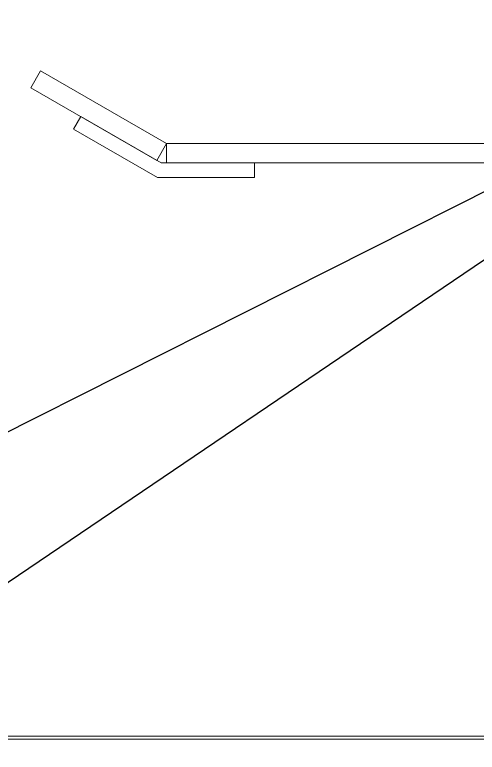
# Model space of a CAD drawing. Header units: millimetres. Extents: x 0 to 420, y 0 to 297.
# Drawn here: x 97.32 to 109.24, y 210.95 to 229.96 of the extents above; entities that cross this region are included whole.
import ezdxf

# ---------------------------------------------------------------- set-up
doc = ezdxf.new("R2010")
doc.units = ezdxf.units.MM
doc.layers.add('1', color=7, linetype='Continuous', true_color=0xffffff)
doc.layers.add('171', color=7, linetype='Continuous', true_color=0xffffff)
doc.dimstyles.get("Standard").update_dxf_attribs({"dimtxt": 0.18, "dimasz": 0.18, "dimexe": 0.18, "dimexo": 0.0625, "dimgap": 0.09, "dimtad": 0, "dimtih": 1, "dimtoh": 1, "dimdec": 4, "dimzin": 0, "dimdsep": 46, "dimtxsty": 'Standard', "dimcen": 0.09, "dimadec": 0, "dimazin": 0, "dimtfac": 1, "dimtdec": 4, "dimtofl": 0, "dimtmove": 0, "dimatfit": 3, "dimfxl": 1, "dimtolj": 1, "dimtzin": 0, "dimarcsym": 0})

msp = doc.modelspace()

# ---------------------------------------------------------------- linework, layer by layer
at = {"layer": '1', "color": 155, "linetype": 'Continuous', "lineweight": 18}
for p, q in [((97.983, 228.516), (97.733, 228.083)), ((101.231, 226.641), (97.983, 228.516)), ((97.733, 228.083), (100.981, 226.208)), ((99.019, 227.34), (98.831, 227.016)), ((101.097, 226.141), (99.019, 227.34)), ((98.831, 227.016), (100.996, 225.766)), ((100.981, 226.208), (101.231, 226.641)), ((101.231, 226.641), (126.231, 226.641)), ((101.231, 226.641), (101.231, 226.141)), ((103.496, 226.141), (101.097, 226.141)), ((101.231, 226.141), (126.231, 226.141)), ((103.496, 225.766), (103.496, 226.141)), ((100.996, 225.766), (103.496, 225.766)), ((82.5, 211.359), (112.127, 211.359)), ((82.5, 211.287), (145, 211.287))]:
    msp.add_line(p, q, dxfattribs=at)
at = {"layer": '1', "color": 155, "linetype": 'Continuous', "lineweight": 13}
msp.add_line((82.5, 211.287), (145, 211.287), dxfattribs=at)

# ---------------------------------------------------------------- leaders
at = {"layer": '171', "color": 156, "linetype": 'Continuous', "lineweight": 13}
for points in [[(109.025, 261.422), (54.059, 217.367)], [(112.956, 226.04), (54.059, 186.156)], [(110.356, 225.871), (54.059, 197.506)]]:
    msp.add_leader(points, dimstyle='Standard', override={"dimasz": 0.3}, dxfattribs=at)

doc.saveas('drawing.dxf')
